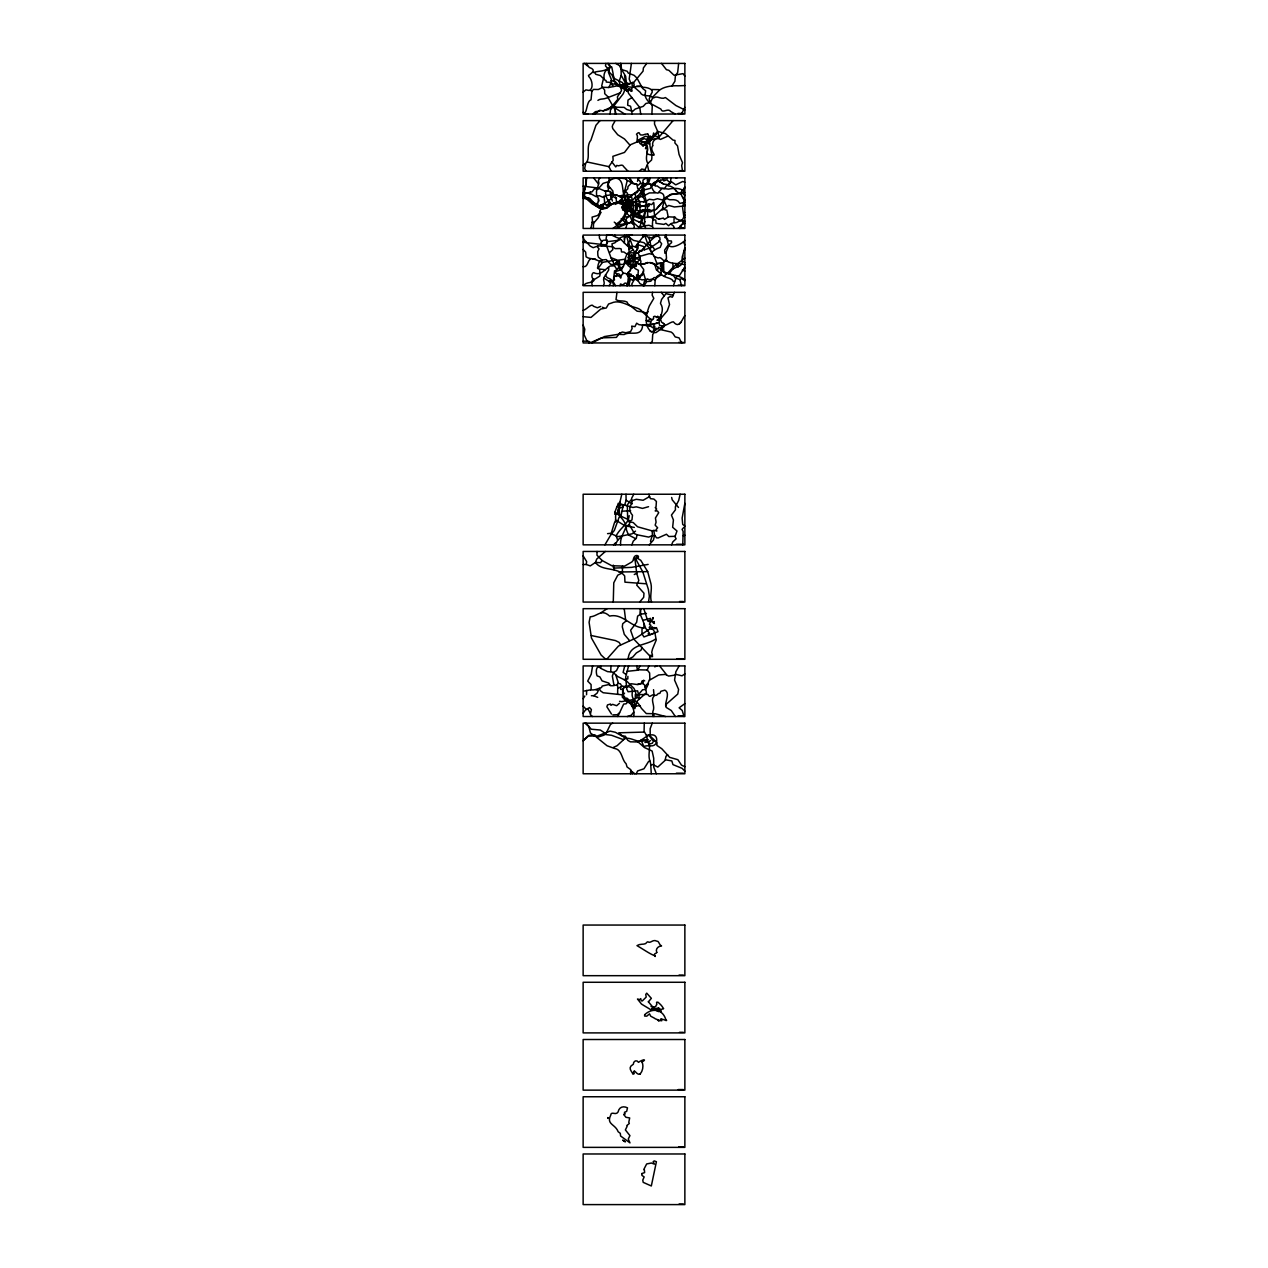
<?xml version="1.0" encoding="UTF-8"?>
<svg xmlns="http://www.w3.org/2000/svg" width="1268" height="1268" viewBox="0 0 1268 1268"><rect width="100%" height="100%" fill="white"/><g stroke="black" fill="none" stroke-linecap="round" stroke-linejoin="round"><path stroke-width="1.5" d="M635.331 212.453L636.314 201.343L646.537 202.008L643.89 193.164L644.318 189.075L642.924 186.697L642.987 180.072L646.252 177.853M646.537 202.119C643.114 211.566 649.676 224.452 632.431 215.211L631.749 212.58L633.746 207.128L631.559 196.651L620.623 196.92L616.945 195.098L613.363 195.05L612.809 190.913L609.496 187.062C606.421 184.082 610.114 180.69 609.242 177.853M626.82 235.087L624.474 237.449M619.513 196.603C626.82 191.325 624.997 203.387 629.562 204.338C631.955 203.831 630.862 200.55 629.087 199.758M629.752 285.712C627.787 283.414 632.019 279.499 629.166 277.993M664.765 272.271L665.224 273.619L669.124 273.745L672.88 268.974L677.366 266.866C685.005 264.568 681.106 260.463 682.438 256.421L684.863 247.72M618.641 334.419L619.133 333.674L616.422 337.399L601.523 337.874L590.92 342.487L587.766 341.14L583.137 341.187M631.401 63.4L629.197 79.012L630.64 82.658L632.304 82.991L632.05 85.273L640.213 92.342C642.179 97.493 650.183 94.181 652.766 97.731L654.225 97.636C656.761 95.338 661.769 100.029 665.399 97.541L675.971 105.577L684.863 109.951M635.3 193.687L636.013 203.054C637.313 210.139 629.942 218.873 634.618 223.659C637.677 225.926 640.926 231.188 640.625 223.025C641.132 218.128 642.305 216.669 644.826 217.319M645.681 228.462C643.589 220.775 637.392 222.899 632.7 218.476L630.846 209.616L632.526 200.645M613.443 280.022L614.552 279.863L614.124 279.008C610.875 273.92 624.205 277.66 618.705 273.825L616.93 274.189L616.074 276.503M619.307 276.123L620.749 278.12C621.653 269.418 631.115 273.159 627.723 282.907L626.772 285.712L628.595 283.049L628.421 278.912L629.752 276.915L627.993 276.075L631.464 274.411L627.755 273.191M630.798 208.966L630.767 210.409L627.184 210.44L627.993 205.876L631.306 206.208M673.926 221.488C676.145 226.449 684.451 213.595 682.549 224.071L684.863 223.533M633.572 260.352C636.79 265.757 642.194 257.642 639.183 255.454L637.978 252.744L643.51 248.845M635.617 196.857L637.741 196.175L642.052 190.85L642.971 182.925M600.271 211.55L600.747 212.834L598.163 217.906L593.551 223.295L593.345 228.462M624.569 83.419C626.17 88.76 633.921 78.14 634.079 84.797C635.062 84.908 632.288 87.08 631.892 88.395A3.059 3.059 0 0 0 631.321 89.077C633.509 91.534 630.576 92.897 629.039 88.649C631.765 90.71 629.245 87.761 628.199 89.267C629.578 90.884 626.408 91.787 626.598 90.646M646.189 202.69L642.511 196.049L643.161 189.946M684.863 202.246L679.917 203.387C677.144 198.664 672.42 199.837 669.647 199.758L666.936 198.585L664.67 199.742M628.199 699.159L626.661 698.05L627.042 699.064M645.269 217.383L647.789 217.367L647.251 204.528L648.915 203.704L651.419 204.671L653.02 203.34C654.336 198.505 653.955 211.772 654.32 213.262C654.05 215.877 657.426 220.458 659.946 218.54M626.519 85.717L624.157 89.235M647.393 211.835L648.439 210.06M682.628 255.692L682.802 259.845M598.306 199.536L598.654 200.376C594.391 208.776 604.598 211.344 609.528 206.002L611.905 203.91L617.754 201.834L625.457 203.308L626.757 204.687M626.329 82.277L625.663 76.286L621.748 69.756L620.559 63.4M684.863 315.637C681.788 319.726 679.379 329.22 673.34 321.787C669.504 322.024 665.748 327.271 659.709 325.511C656.872 318.823 665.811 311.976 660.707 303.86A3.17 3.17 0 0 1 660.501 303.226L661.595 299.406L665.969 293.669L673.387 295.349L672.278 297.219L670.122 296.506L667.967 297.885L669.536 304.558L667.301 310.818L660.422 318.934L661.516 322.12L663.798 323.578M644.192 623.523L643.89 627.089L641.988 629.197L642.02 633.937L643.938 636.948L657.997 631.702L656.459 627.644L654.589 628.072L654.922 628.865L654.034 627.486L651.768 628.579L652.212 626.772L650.722 628.231L649.2 627.533L650.944 625.298L649.438 624.316L650.373 621.938L647.996 621.193L651.007 619.941L650.5 618.356L642.828 620.401L645.761 628.421L649.422 633.112M611.303 258.561L606.12 244.55M614.901 512.224L616.85 506.82M613.268 602.062L613.775 582.804L617.754 575.181L622.35 572.93L622.509 566.146M640.372 251.397L642.084 250.858L647.472 243.551L654.843 236.831L657.775 236.07L659.756 237.512L660.057 239.684L658.472 242.236L652.957 246.024L650.658 245.453C650.262 241.871 649.375 237.1 647.029 236.514L645.777 235.087M679.648 220.141L676.113 218.778L675.289 217.193L668.601 216.828L664.432 219.396L663.37 218.08L658.821 219.11M645.317 209.759L642.543 209.775L641.877 211.724M684.863 192.435L682.105 192.641C676.002 195.145 675.559 186.206 668.331 185.873L667.523 185.033M583.137 193.259L586.101 184.859L586.593 177.853M584.453 691.012L590.619 689.824L591.157 688.667L591.078 684.561L587.702 681.106L591.237 674.196L592.584 665.922M608.592 267.516L608.688 270.036L603.933 277.613C602.633 281.052 605.581 281.987 603.394 285.712M636.869 184.32L632.399 183.495L629.055 177.853M614.869 512.224L614.79 514.364L617.77 512.89L619.561 513.873L619.117 508.373L622.937 506.994L623.174 505.789L621.288 504.553L618.736 504.949L619.196 503.444L618.308 503.206L617.009 506.946M613.252 565.084L614.314 570.045M682.58 171.243L681.661 165.585L682.501 162.684L679.077 154.537L677.54 145.883L674.909 142.983L675.004 140.463L672.991 140.066L665.399 133.536L657.712 131.397L659.122 136.77L658.25 137.832L649.375 140.32L647.314 136.69L645.618 136.231L637.709 140.241L637.281 141.937M637.107 196.524L639.817 202.531L639.991 210.123L641.735 210.393M619.846 202.278L620.29 200.978L627.565 199.868C632.177 193.735 639.643 191.088 642.21 184.557M622.255 206.985C620.321 210.234 623.19 204.576 622.572 206.906M604.788 190.834L606.278 191.103M618.879 201.501L624.173 196.35L628.088 194.67L631.686 195.082L634.84 193.386M647.425 217.414L647.504 215.592M589.002 342.946L588.986 341.441M638.755 177.853C636.869 180.262 641.069 180.484 640.483 183.369L638.264 185.191L635.839 183.876M638.232 276.012L637.994 274.712L636.599 274.887C636.061 278.833 639.833 273.523 639.912 277.613M628.548 207.27L627.961 204.449M645.032 144.885L644.255 145.138L645.269 144.726M646.173 141.953C643.621 140.336 646.458 145.138 646.379 146.549M583.201 198.204L586.07 198.854L586.307 197.903L583.137 197.237M670.978 177.853L670.407 183.242L666.366 185.699L664.638 188.599L661.801 188.583L657.965 193.164C652.941 192.958 652.386 188.171 650.516 184.415L648.408 183.432M636.853 214.118L642.432 216.337C640.277 219.824 638.216 212.723 640.499 210.536M641.925 221.948L645.174 210.583M619.386 264.917L620.908 270.338L623.523 266.264L625.298 259.179L619.069 260.067L614.283 264.743M632.209 182.196L627.961 186.586L627.818 188.742C622.588 193.164 623.761 198.331 626.883 204.069C630.45 204.196 626.883 208.538 629.895 209.569L630.846 209.616M644.223 225.688L640.435 227.305M667.745 136.183L660.438 139.432L657.632 138.038M643.066 285.712L644.35 282.003L647.298 278.881L649.295 279.737L652.782 278.928L655.16 280.276L654.811 285.712M681.613 342.946L679.077 337.874L675.194 336.923L673.149 333.785A12.553 12.553 0 0 0 671.168 332.073L660.279 329.553L655.873 332.66L650.959 331.645C643.399 324.767 646.395 313.497 649.375 305.889L653.828 298.36L652.148 295.127L652.56 292.322M615.281 114.025L615.424 111.33M640.705 114.025L639.801 107.558L628.738 93.61L625.267 86.129M675.353 716.531L671.279 710.524L666.112 707.37L665.779 704.675L677.794 694.04L678.586 689.412L674.56 680.076L675.844 671.771L679.141 665.922M586.006 723.156L591.268 729.211L600.319 730.035L604.329 732.714L604.107 735.107L596.816 737.5L607.087 745.774L614.631 748.485C622.144 749.451 621.479 759.484 626.123 763.764L627.042 766.934L630.735 769.676L632.256 773.765M612.856 264.711L613.633 265.836L610.051 266.074C604.804 269.402 601.175 275.457 594.977 273.222C592.093 270.464 590.096 278.532 594.296 279.531C593.218 283.715 587.211 281.433 584.12 284.888L583.137 285.015M612.777 228.462L613.68 227.986C616.216 225.736 618.784 224.024 621.114 224.705M629.53 200.439L630.212 203.482L629.166 203.498M629.816 211.455C627.105 211.74 618.99 209.283 624.141 209.489M590.286 192.086L589.969 193.988M665.589 235.087L664.749 237.354L667.491 238.891L668.236 240.714L671.422 241.031L671.612 242.6L669.139 244.692L666.065 252.284L666.508 258.244L665.541 259.829L663.529 262.587L657.823 263.284L656 264.679M620.654 544.844C619.814 537.775 624.141 532.893 625.996 526.585L629.277 524.54L630.038 521.164L631.971 519.896L632.494 515.22C629.467 512.224 628.516 506.582 632.019 503.57L631.607 498.34L633.778 494.235M628.643 204.037L635.3 197.412M654.304 330.599C659.027 329.632 652.56 329.062 656.491 328.349C659.312 330.045 657.49 328.475 658.805 327.287C658.758 327.287 660.628 328.016 662.467 329.347C659.027 328.935 660.961 328.238 663.291 325.575M676.082 191.103L675.987 190.248M628.801 204.845L628.785 203.07M628.595 665.922L625.71 676.858L626.709 689.079L628.072 691.742L637.614 690.822L639.563 698.747M583.137 92.168L585.879 89.87L589.081 90.44C593.725 89.283 592.489 79.773 588.764 76.476L588.51 75.462C592.188 72.799 596.673 69.867 589.224 67.426L586.26 63.4M623.428 202.737L623.222 200.994M627.533 209.347C625.029 209.727 620.543 207.017 623.777 209.505M642.892 249.114L644.398 249.812L643.906 246.658L639.563 245.184L636.901 244.74L635.205 246.8L632.542 246.182L628.595 235.087M607.705 63.4L610.019 66.792C604.979 72.292 598.353 70.453 593.345 72.593M631.813 214.324L626.202 218.698L624.95 224.515L615.931 228.462M600.572 665.922L600.794 668.379L607.483 671.612L612.793 672.135L617.77 676.573L626.36 680.757L633.905 688.318C637.17 693.802 634.412 699.587 642.622 689.744L645.428 689.554L644.794 685.306L642.924 683.452L643.542 680.219L644.667 680.868M614.615 120.618C615.566 122.457 610.701 125.152 612.793 128.67L617.706 134.757L624.49 138.973L630.006 145.17M632.209 114.025L630.576 106.258L627.66 105.212L628.009 100.045L631.987 97.573M650.246 177.853L648.645 183.02M664.67 199.25L664.908 197.982M602.744 209.077L603.394 207.397M684.863 85.574L678.174 85.812C671.85 85.4 661.817 86.874 657.965 91.692L653.591 96.13L650.373 102.502L645.84 103.5L643.272 106.338L635.236 109.032L632.7 111.346L626.709 109.444L624.11 107.368L615.883 107.209L612.84 105.244L608.291 109.539L603.029 110.887L599.764 110.3L594.866 114.025M624.221 608.672L625.726 620.797M644.794 686.733L647.948 683.341L649.818 678.919L649.628 672.975L647.282 670.011L648.883 665.922M635.617 257.483C633.841 260.336 633.366 267.96 628.674 263.411M655.16 280.276L657.331 276.012L661.072 273.967C663.925 278.231 671.834 277.375 673.165 281.29L674.544 281.559M647.758 133.98C643.922 133.98 643.7 135.296 641.766 134.979C638.549 135.93 640.72 129.859 636.488 134.186C638.961 136.468 635.633 140.479 637.994 141.81C641.592 138.894 638.042 144.14 640.926 143.918M632.922 82.372C628.231 85.352 627.755 82.8 624.379 81.152L621.241 75.367L620.892 63.4M639.595 263.918L643.7 269.498L643.288 272.351L640.277 275.695L638.137 280.878L634.222 278.643M651.53 252.681C648.677 248.813 651.578 243.535 654.653 249.653M634.222 260.13L636.805 262.65M680.837 193.005L683.246 193.624L684.863 195.652L683.721 192.752L684.387 187.759M640.34 140.732L644.192 138.592L646.632 139.496L652.307 137.134L657.743 132.997L656.761 132.03L654.97 134.994L653.591 133.013L653.02 135.787L651.308 137.245L650.215 135.977L649.121 136.976L647.774 133.996M641.64 683.23L641.862 681.154L643.288 680.821M640.229 608.672L640.467 614.853L642.828 620.401M626.947 254.171L623.919 252.015L621.51 251.936L621.146 248.94L619.735 248.512L615.123 248.607L612.713 246.705L598.084 245.818L597.497 247.022L599.035 248.908L597.704 251.587L597.846 255.217L598.448 257.277L602.141 260.003C596.689 261.303 598.242 270.195 597.434 267.833M605.946 190.929C604.265 196.809 608.83 199.187 609.337 205.638M650.928 621.209C651.594 622.857 653.781 619.656 650.547 621.383M648.534 602.062L649.359 596.15L648.344 589.287L642.908 572.122L635.173 558.031L631.876 561.946L624.601 566.13L611.81 565.734L602.078 560.504L600.572 562.707L595.469 562.437L590.27 565.908L586.276 564.482L586.656 561.613L583.137 555.86M600.747 212.406L599.891 210.979L604.678 203.118L604.202 197.396C603.679 194.004 610.463 196.572 612.095 193.576M600.287 212.136L597.719 215.449L592.093 217.113L592.473 221.203L590.856 228.462M664.353 276.345L666.905 272.794M644.223 235.246L638.295 242.917L638.026 248.417L629.958 260.146L630.751 258.371L633.033 258.815L632.637 261.683L630.275 262.159M586.196 177.853L585.642 182.243M649.375 140.32L649.945 143.585C649.454 148.007 652.957 154.442 651.578 160.006L647.853 163.429L644.366 171.243M665.541 716.531L655.112 713.726L646.3 713.551L641.481 708.416C639.833 705.959 637.122 700.174 634.048 701.378L631.591 701.648L625.726 698.668L623.127 694.927L624.538 693.152M634.19 1071.08L633.651 1072.11M644.73 217.541L644.461 226.306M621.653 202.991L625.948 209.632M625.964 212.406L627.343 206.367L628.627 206.383M646.712 63.4L643.383 67.981L643.05 71.151L633.651 82.515M634.143 228.066C635.49 221.726 626.107 223.247 632.367 221.44M628.246 252.934L629.308 253.521L628.262 257.673C633.033 263.427 624.902 263.918 625.821 261.779C628.373 260.669 629.102 258.418 629.213 256.532C633.318 254.472 629.277 253.109 635.157 257.626M633.651 716.531C634.808 710.857 633.16 706.751 628.643 701.632M648.423 683.912L645.824 689.269L646.426 692.788L637.202 700.95L634.84 708.654M630.925 211.423C635.791 211.407 628.151 207.366 633.667 203.609C631.179 204.687 632.399 197.428 628.627 200.915C614.172 205.971 633.968 206.779 619.576 221.646L616.375 223.961L614.251 222.106M634.222 1071.238C635.284 1070.541 636.98 1075.137 640.039 1074.186M644.762 1014.59C652.449 1007.521 662.704 1009.36 665.684 1019.218C668.807 1022.61 663.576 1018.886 660.723 1018.949C665.161 1022.991 656.333 1019.107 655.366 1018.838A4.01 4.01 0 0 1 654.589 1018.267L650.722 1016.207L649.517 1013.845L646.791 1016.159L644.604 1016.048L644.667 1014.78M609.115 285.712L611.049 282.637L604.139 278.199M661.072 273.967L661.008 270.227M615.899 114.025L614.917 109.809L615.883 107.209M615.028 204.433L618.182 202.959L621.78 204.449M623.904 195.621L624.649 194.495M621.795 494.235L617.706 511.638C619.798 517.819 626.186 517.281 630.038 521.164M595.944 205.194L596.039 203.324M652.703 145.693C651.91 141.509 654.764 138.83 657.823 138.513A2.409 2.409 0 0 1 658.14 138.149L673.054 120.618M663.449 323.498C666.065 325.21 664.622 326.637 660.279 329.553M614.853 235.087L614.774 235.943M653.527 689.681L654.098 695.958C649.898 700.205 655.746 706.07 652.846 711.491L652.957 716.531M679.474 323.72L681.059 322.341M635.03 559.695L636.726 573.263L634.285 574.547M647.377 138.989L645.951 141.857M647.203 177.853L647.393 180.801M629.197 515.632C628.294 524.35 620.179 527.694 616.121 535.889L617.706 540.168L615.202 544.844M634.777 278.897L632.431 280.307L630.101 278.564M639.04 189.867L636.996 192.641L634.333 193.655M663.544 1008.678L661.183 1009.439L657.823 1008.44L660.628 1009.946L658.599 1011.61L654.431 1009.582L658.33 1009.249L658.567 1008.139L654.177 1008.631A11.253 11.253 0 0 0 653.797 1008.345C652.101 1005.778 656.301 1007.949 656.142 1005.318C658.219 1004.494 654.748 1001.419 658.029 1002.243C661.23 1005.128 661.547 1005.429 663.497 1008.535M657.03 317.491L658.869 317.269L659.519 318.474L661.119 314.876L660.739 318.712L658.631 320.328L659.962 319.932L656.967 320.218L659.075 319.013L658.615 318.141L659.487 319.346M671.596 544.844L672.832 541.864L676.129 538.821L674.782 536.332L668.838 536.523L666.445 534.24L658.203 537.933L656.57 537.854L654.859 535.587L652.117 535.556M632.827 260.352L629.657 261.24M625.996 494.235L626.107 500.464L624.696 504.807L623.159 505.948L621.288 514.443L619.006 517.502L614.33 530.436L610.732 534.795M645.729 235.404L644.065 235.087M583.137 713.202L585.388 710.096L589.572 707.576L591.427 709.589L590.286 714.486L592.394 716.531M646.395 146.375C649.644 150.654 643.526 154.585 651.578 154.855M663.529 262.587L663.861 272.034M684.863 240.381L683.5 242.045L684.863 244.898M627.074 261.969L630.006 260.067M645.856 147.865L645.475 148.689L646.22 147.801M684.863 187.458L680.456 193.037L684.197 200.582L682.533 207.207L683.785 216.289L684.863 217.43M644.271 723.156L644.081 731.271L646.839 736.122M632.383 245.786L631.718 247.926L629.087 249.257M644.429 281.94L645.349 279.023L643.494 272.858M622.429 86.319L623.84 86.034L618.562 85.051L614.188 80.423L612.143 75.177L609.179 71.975L609.306 68.345L610.843 67.378L609.956 66.808M679.553 228.462L679.791 226.37L684.863 221.742M617.817 716.531L623.666 704.073L626.123 703.788L629.102 700.396L634.523 699.223L636.314 697.654L640.181 698.161M592.727 114.025L595.437 111.647L598.797 111.172M583.137 198.474L586.07 182.988M623.729 195.43L622.255 185.033C620.749 178.344 616.01 175.602 608.688 181.419M646.823 736.581L647.599 742.699M665.89 197.348C664.432 201.675 659.265 204.623 656.586 208.871M673.784 228.462C675.638 224.373 665.779 224.246 674.782 222.677M654.795 215.988C651.879 218.857 652.164 225.942 653.004 228.462M624.744 665.922L623.111 672.405L625.98 674.386M624.585 207.112C631.084 202.626 640.499 208.031 647.203 205.178M608.323 181.752L603.092 183.369L597.799 189.344L594.534 188.758L592.061 191.817L585.467 193.433L584.247 194.416L584.691 197.174M607.895 97.271L614.948 109.682M636.219 773.765L637.677 770.912L643.986 768.773L648.693 761.275L650.088 761.323L650.69 763.811L651.261 773.765M680.441 228.462L681.566 225.022M654.573 120.618L654.526 124.105L657.696 131.444M605.898 63.4L605.486 65.936L608.497 69.249L608.466 72.419L611.509 79.836C609.623 81.913 612.761 85.067 614.869 83.926L622.667 88.491L625.219 87.698M682.77 544.844L683.151 531.514L682.105 529.358L683.928 527.314M630.402 260.479C627.422 263.728 633.223 266.613 630.767 268.166L630.529 270.179L627.026 274.126M611.35 82.579L608.783 87.492L619.355 85.447M583.137 186.158L597.593 187.965L605.28 191.167L609.86 191.278L612.381 201.026M668.22 216.939L666.809 210.108L665.129 209.917L662.53 206.985L663.687 203.118C663.782 197.269 665.621 193.386 659.043 192.435M676.002 278.088L673.466 285.712M658.853 1008.314L658.9 1008.012M635.633 183.876C631.337 183.987 631.575 178.883 629.182 178.091M656.887 181.419L654.399 182.402L650.23 188.457L640.229 190.771L637.693 188.472L636.932 184.351M624.553 235.087L624.442 243.123L628.722 247.07L629.308 253.521M675.02 536.491L676.985 531.007L672.642 527.266L673.419 519.975L671.438 515.093L675.432 509.831L675.369 506.788L678.713 500.416L680.139 494.235M661.975 266.645C658.235 267.77 661.912 262.825 663.243 263.76M657.268 317.159L657.791 316.207L656.555 317.476L654.985 316.192L653.575 316.699L653.575 318.775L651.403 319.98L642.242 311.769L637.138 311.199L631.004 306.285C625.013 303.575 617.722 299.945 611.255 303.131L608.577 304.003L606.262 308.013L600.826 309.012L591.015 317.412L583.137 316.667M618.419 177.853L625.489 178.74L627.232 180.468L625.029 189.725L623.539 191.579M619.672 264.505L619.307 260.875L611.144 257.705L614.188 264.077M633.62 1072.348C630.275 1076.009 637.36 1072.728 632.526 1073.314C631.781 1071.365 627.089 1067.545 633.334 1064.264C633.239 1061.205 636.694 1059.287 638.47 1062.33C642.179 1059.557 647.631 1058.653 642.147 1061.966M679.743 279.562L681.55 278.595L684.863 280.624M658.124 138.592L659.043 136.849L655.16 136.009L649.882 139.67L646.632 139.496M632.098 235.087L628.579 235.626M640.308 225.641L638.406 228.462M636.488 279.261L637.376 277.66L639.674 277.359M590.619 689.824C595.088 690.474 597.593 688.73 601.539 687.51L602.173 686.036L608.656 684.593C611.651 687.747 615.36 683.531 617.754 685.909L617.627 694.182M631.321 264.077C629.372 266.407 632.399 270.179 628.246 272.176M600.667 612.919L607.198 608.672M620.274 501.906L619.894 506.265L616.866 513.73C613.95 514.285 617.278 520.879 614.394 522.923L610.716 535.017L604.899 544.844M674.513 292.322L673.054 295.222M651.879 114.025L652.275 106.353L649.089 99.237L651.102 94.086C655.477 89.156 646.284 87.127 642.813 87.302L642.052 86.541C636.568 85.749 632.066 88.316 626.503 86.335M614.283 194.797L610.304 191.563M649.898 177.853L646.315 183.86M608.957 177.853C611.81 181.165 605.058 185.08 608.513 188.25L608.133 190.596M607.277 240.444L604.662 240.159C601.904 239.62 599.463 243.995 601.571 245.96M636.425 697.638L637.994 694.769M640.879 608.672L640.324 613.347M660.2 181.498L660.295 180.151M642.115 647.393L640.942 650.246L636.377 652.941L632.827 656.982L628.135 659.297C629.182 643.605 645.856 646.03 655.493 639.072M657.49 207.92C655.921 210.012 652.782 211.296 650.23 210.092C649.279 207.762 639.722 213.579 635.617 214.213L632.177 211.629M653.654 622.192C650.294 622.097 656.349 620.94 653.638 621.938M626.899 212.834L627.121 210.868M616.993 274.268L615.693 273.317L615.994 270.734L614.552 270.813L613.284 281.924L615.582 285.712M684.863 503.333L682.136 518.057L682.707 524.381L684.863 526.109M647.029 183.797L640.483 183.369M625.584 85.606L622.112 87.571L622.81 88.3L625.045 87.254L624.173 89.029M623.222 203.102L622.461 204.402M634.079 258.498L635.284 255.692M652.259 723.156L650.151 728.704L650.215 736.454M634.222 259.908L633.984 257.039L632.89 256.627M655.905 323.514L657.252 323.039M684.213 188.71L684.863 187.109M660.263 182.069L660.311 181.245M611.097 235.087L607.467 235.087M667.729 754.809L665.985 756.299L665.098 760.404L657.807 767.077L652.735 764.493L650.975 765.301M648.677 324.909L647.425 324.798L648.566 324.909M681.534 285.712L679.902 279.626L675.02 277.787L679.727 275.156L684.863 267.104M634.095 213.452L633.889 217.224L630.973 221.995M617.009 685.196L618.213 682.422L615.82 675.131M602.538 262.349L598.512 267.802M615.994 270.734L616.676 269.196L614.124 265.139M624.427 738.943L617.104 745.711L613.363 747.438M641.957 1062.156C643.383 1064.058 643.558 1070.208 640.039 1074.17M637.439 556.097L636.33 557.54L640.768 560.345L647.679 571.614L650.991 583.898C652.227 589.842 649.549 596.42 651.498 602.062M583.137 698.731L584.849 696.005M623 204.703C625.425 202.389 627.311 205.257 623.571 206.288M683.943 251.508L684.863 249.637M626.455 88.348L627.565 85.796L625.251 80.978L624.553 75.351M629.277 524.54L634.491 533.638L637.091 534.795L636.314 538.25L633.255 541.151L631.844 544.844M610.764 66.792L611.778 67.077L613.11 73.623A9.225 9.225 0 0 0 613.664 76.571L614.52 78.553L622.429 82.579L623.587 84.512L625.806 82.246L626.36 83.688L625.298 84.734M619.402 224.69L629.578 223.184L627.089 223.342L625.869 228.462M660.802 272.985L660.232 272.905A4.026 4.026 0 0 1 658.948 272.049L656.349 269.751L654.653 264.124C647.346 259.163 642.305 268.436 636.092 262.08M608.481 199.758L610.463 203.308L607.023 204.576M681.391 114.025L684.863 107.336M642.797 222.708L642.575 223.596M635.3 694.452L635.316 698.097M663.037 208.269L654.557 215.798L647.789 217.367M646.268 313.386L648.154 311.754M654.177 332.485L652.719 334.435L652.291 341.361L650.579 342.946M626.424 90.805C624.125 86.953 624.855 92.849 622.097 95.211L613.221 106.813M606.706 659.297L618.483 646.046L636.488 637.788L649.517 629.118L652.687 629.007L654.764 632.146L656.222 640.071L652.529 648.978L651.72 652.323L652.529 655.223L649.866 655.461L649.691 659.297M665.335 259.94C670.931 264.901 678.301 262.635 684.863 264.822M642.781 145.899L643.732 145.36L643.114 145.947M661.642 263.443L661.959 264.743L663.513 264.156M600.287 205.781L601.428 205.004C603.933 203.213 613.68 199.124 610.859 196.635M598.94 207.683L592.172 203.879L586.276 198.6M610.082 114.025L610.463 109.983L613.015 106.829M599.875 177.853L598.322 180.563L598.94 182.972L596.483 191.325L596.578 195.637L598.544 198.759L598.67 201.564M626.82 687.621L625.425 686.321L624.03 687.589C621.415 690.616 623.476 694.309 622.223 697.02C624.997 699.714 630.957 707.211 634.19 700.221C632.193 697.543 631.543 694.912 632.589 691.25C631.638 686.432 629.562 686.844 625.536 686.495L621.843 686.242L620.401 683.832L617.896 683.325M626.487 177.853L625.489 178.74M636.964 276.535L637.376 277.66M651.134 140.257L646.474 143.633L640.055 140.669L630.354 144.774L624.506 152.414L612.872 156.344L613.157 160.37L608.925 166.568L611.128 171.243M684.863 199.995L683.737 203.07L684.863 205.131M627.644 521.449L633.223 522.543L637.566 526.791L652.164 530.88L652.418 535.112L650.5 541.167L651.261 541.737M619.133 333.674L622.319 332.026L625.821 332.739L630.592 331.582L632.13 328.507L631.67 326.114L634.951 326.637L636.647 323.197L638.913 324.656L648.281 325.749L658.409 322.611M641.354 683.198L637.899 684.625L631.226 683.737L626.915 686.828M618.562 224.008L623.983 218.207L626.646 212.866M639.944 665.922L637.788 670.201L626.915 671.358M671.961 85.875L674.909 81.263L675.416 75.668L677.667 72.482L678.649 63.4M646.506 200.915L649.359 199.266L653.591 199.916L657.442 198.711L662.324 199.9L670.487 194.432L680.583 193.735M625.568 262.825L626.852 264.172L628.991 262.936L627.866 265.408L630.069 266.977L631.464 266.011L632.209 268.245L632.225 266.866L636.251 266.391L636.52 264.521L634.777 263.76L637.487 263.348M629.895 211.217L632.066 211.914M647.251 204.528L649.438 204.941L648.63 206.605M627.597 245.263L628.104 241.427L626.772 236.625L624.759 236.973L624.427 239.525M635.094 253.077L637.075 249.273L636.948 244.312L638.295 242.917M684.736 192.688L683.246 193.624M592.013 222.201L594.216 222.185M627.961 206.367L628.072 204.465M656.951 236.26L658.599 235.087M639.326 171.243L641.735 169.024L644.604 169.658M633.414 279.895L635.506 277.502L637.107 277.946M627.089 205.479L624.601 207.27M626.059 621.035L622.715 623.729L622.303 626.883L624.284 634.333L629.562 640.609M635.522 531.134L632.082 533.812L622.176 535.936L617.706 540.168M618.784 665.922L616.502 670.645L613.728 672.325L612.333 676.018L614.029 685.623M627.311 716.531L631.306 715.2L633.667 712.188M603.679 196.35L602.823 197.269L599.304 195.652L596.071 196.667L590.349 193.513L583.137 192.752M666.572 206.335L663.909 200.17L657.759 207.635M656.333 277.961L661.31 274.744M649.232 544.844L653.448 540.01L654.589 535.207L653.781 530.293L656.824 531.007L656.127 529.644L657.632 527.789L655.144 525.158L656.079 522.147L655.445 517.994L658.694 512.716L657.458 510.988L655.207 510.909L656.111 509.815C658.06 508.199 653.527 508.088 656.031 506.931L656.412 501.462L653.892 499.053L650.421 498.641L649.628 496.533L643.13 500.258L636.267 499.291L631.797 500.781L630.782 500.083L627.311 504.918L627.644 518.247M640.514 187.458L645.127 186.079L647.314 183.971C650.389 182.624 653.606 188.314 656.38 182.037L667.126 177.853M624.03 686.78L622.683 690.157L623.27 693.992M661.959 264.743L661.119 270.338M676.938 177.853L675.844 177.853M650.151 262.666L656.269 265.091L656.665 262.936L654.288 256.485L648.297 246.848L643.922 242.663L633.509 240.397L626.535 235.309L620.797 237.465L617.373 240.429L607.261 241.665L606.199 244.772M650.579 620.242C648.962 621.13 652.941 619.846 651.086 621.003M639.643 602.062L643.684 597.323L643.986 593.234L636.726 585.134L638.803 580.459L636.726 573.263M620.306 267.548L619.672 270.227L616.105 271.384M613.538 544.844L615.598 542.783M583.137 165.205L584.358 164.095C591.997 160.243 584.928 147.342 590.888 140.193L595.944 125.263L600.018 120.618M658.14 267.374L657.506 270.338M654.399 182.402L651.261 184.748M631.749 264.758L632.463 265.82C640.403 265.979 628.548 261.921 635.125 268.61L638.39 270.353L637.994 274.712M652.101 251.983C654.89 249.463 656.919 248.671 660.184 247.387L661.674 243.741L659.138 240.651M656.396 181.356L659.408 177.853M670.503 182.291L667.38 185.508M654.351 330.726C650.753 332.882 657.363 325.892 653.702 325.686C653.258 329.791 653.432 327.144 649.248 325.686M635.189 198.157L635.617 199.124M646.569 279.546L641.877 279.863L639.246 278.786M684.863 258.117L673.023 267.294L667.745 272.985M646.125 143.268C650.246 149.608 643.779 157.042 647.853 163.429M609.195 281.829C609.48 278.5 611.699 282.938 613.363 280.466M583.137 564.545L586.276 564.482M583.137 266.724C587.956 267.326 587.274 261.398 590.222 259.132M620.02 285.712L620.48 284L623.697 285.157C623.285 281.829 628.421 282.827 627.565 285.712M684.863 673.91L682.025 675.812L675.606 674.322M597.925 100.394C600.224 98.476 603.219 99.49 606.627 98.064L620.417 92.77M597.957 207.27L586.307 197.903M619.275 270.306L622.794 266.565M594.296 279.531L599.732 276.155L600.287 273.412M583.137 740.544L588.796 735.329L591.997 735.107A3.392 3.392 0 0 1 596.499 736.343L610.098 731.097L615.376 732.286L621.811 735.9L625.362 736.217L627.803 740.354L630.37 741.828L638.089 741.954L643.336 738.658C653.385 730.844 658.837 736.312 655.952 743.349A1.728 1.728 0 0 1 655.841 743.888C652.164 747.66 650.04 744.585 643.764 746.376L641.069 740.036L648.233 739.64M678.618 193.212L671.866 194.416M617.801 520.688L615.376 521.671M627.914 245.548L629.182 245.421L633.223 249.59L627.026 253.917L625.457 257.879L625.726 262.508L624.221 264.441L610.764 264.41L606.231 259.575L602.141 260.003M625.584 196.223L624.316 196.889M656.761 263.998L655.54 265.028M583.137 112.297C587.322 115.974 586.085 101.06 591.031 99.807L591.871 91.185L593.551 89.41L598.337 89.505L602.839 87.286L608.783 87.492M584.421 194.448L583.137 194.369L584.294 194.21M592.013 342.946L604.471 336.559L618.007 334.324L624.125 334.546C630.576 330.615 641.83 337.859 642.654 325.052L654.573 323.99M613.03 285.712L613.95 285.379L613.284 284.111C611.16 275.933 607.245 280.608 605.47 274.696M653.67 740.797L652.291 743.302L648.598 744.173M605.359 551.453L596.705 559.093L595.469 562.437C601.777 571.678 617.532 566.463 624.664 575.957L624.95 582.171L645.824 583.771M630.275 240.191L628.912 242.172L629.182 245.421M671.628 194.416L666.033 197.681M593.408 278.675L591.538 281.48L592.235 285.712M610.748 671.485L610.954 665.922M635.601 252.887L632.669 256.532L628.785 256.611M611.651 235.087L616.343 237.354C624.966 240.08 617.785 239.272 614.885 242.838L611.984 243.805L612.84 249.574L609.623 252.617M644.35 732.08L618.784 732.809L624.664 737.913M644.398 249.812L650.183 247.846M583.137 195.161L593.519 202.563M652.608 319.774C649.596 318.205 649.168 321.089 646.236 320.487C651.72 323.926 652.053 317.967 650.056 325.004M609.036 166.694L587.464 162.05M635.537 252.934L637.978 252.744M603.029 110.887L612.555 106.544M684.863 214.942L682.549 219.554M608.513 188.25L610.431 188.013M633.192 203.054L639.896 197.095L642.353 191.753L642.575 185.477L645.063 185.144M667.095 260.416C663.433 263.728 661.817 255.787 658.108 257.99L654.288 256.485M599.288 110.681L600.192 110.728M634.697 278.849L631.797 284.016L632.209 285.712M656.919 665.922L654.7 666.825M640.055 705.705L635.268 706.054M659.566 181.609L663.624 184.082L667.396 184.526M649.834 325.226L648.899 325.702M644.651 200.566L643.558 201.977M619.592 712.759L617.215 714.74L612.84 714.883M614.758 264.743L613.601 265.266M664.004 295.761L661.23 292.322M684.863 202.611L683.69 202.436M655.081 632.827L650.326 634.713L648.075 633.826M639.785 222.312L638.581 221.916M640.578 276.202L642.369 275.235L643.542 270.94M656.38 235.087L651.039 238.13L649.248 237.068M682.549 221.139L679.585 220.886M605.058 203.609L606.722 206.066C611.969 204.75 619.244 198.807 625.457 203.308M627.327 275.013L629.166 274.157L627.914 273.08M663.624 184.082L659.281 181.419L656.57 181.165M644.952 742.462L648.677 741.859C651.086 747.962 647.346 755.031 650.088 761.323M634.111 213.785L630.973 213.896M654.954 192.863L649.359 192.942L642.147 196.778L637.867 196.065M648.519 741.796L650.452 740.655M619.355 333.262L620.258 332.802M651.657 217.43L648.709 217.193M612.682 723.156L610.447 724.456L606.12 733.364M637.535 684.308L642.924 683.452M591.395 695.736L593.725 695.704L597.133 693.12L598.433 690.236L596.198 689.919M623.587 84.512L621.558 84.829L622.255 86.335M638.39 669.789L647.282 670.011M622.16 511.194L630.64 510.703M647.599 262.428L645.634 263.284M627.501 216.876L623.412 216.733M670.233 224.214L668.569 225.72L665.874 223.39L663.957 224.404L656.047 223.342L655.762 220.093L652.909 219.649M646.458 735.535L648.867 734.806L657.03 742.604L656.903 745.441L661.801 748.738L669.663 757.345L677.873 759.691L681.502 765.127L684.863 766.712M612.365 197.364L614.077 194.781M621.241 75.367L619.133 81.279L621.542 90.567L617.389 96.907L617.785 99.332L612.84 105.244M683.563 241.728C679.917 244.661 672.611 248.338 669.425 246.024M583.137 740.797L588.32 736.153L594.327 735.931L596.848 737.073M586.894 198.157L588.003 197.729A3.931 3.931 0 0 1 590.793 199.536L593.567 202.658L601.555 207.366L607.15 207.762M634.729 258.688L639.769 256.849M619.418 703.296L616.66 705.721L612.65 704.342L610.938 705.325L610.558 704.025L607.499 704.913L606.881 706.767L611.493 714.043M626.709 223.945L621.13 224.991M652.164 530.88L653.178 530.515M647.282 211.201L645.174 211.439M638.961 217.541L640.403 217.319M598.227 268.895L605.185 269.719M624.902 222.265L621.209 218.54M683.151 535.714L684.863 535.191M646.379 685.544L647.171 685.306M625.774 686.939L626.772 686.654M583.137 249.463L585.658 252.094L586.085 256.865C590.016 259.48 592.283 257.864 596.737 260.083L602.348 262.365L614.996 260.194C619.101 260.416 619.989 269.355 616.47 269.624M647.679 571.614L618.8 571.995M684.863 703.629L679.125 707.798L682.247 710.492L684.023 716.531M627.517 204.37L626.091 204.37M640.403 614.172L646.442 613.443M684.863 182.259L682.755 181.467L675.717 184.843L672.088 182.196L668.68 181.657L667.063 179.723L663.75 180.928L662.482 177.853M640.847 614.061L637.63 616.105L636.647 622.271L630.592 630.291L633.62 638.929L650.5 656.65L652.592 656.618M649.517 680.171L658.631 674.972L665.288 674.402L668.68 676.082L675.559 675.004M650.088 620.464L648.74 620.924L650.484 621.352M618.071 688.255L622.049 686.289M647.837 211.835L648.772 210.963C651.055 214.213 651.15 209.204 654.716 210.139M666.144 253.045L664.908 253.283L664.638 250.113L668.347 244.724L665.954 235.087M655.144 741.114L652.259 739.989L649.295 735.567M684.038 212.644L684.863 212.501M641.37 86.351L636.599 86.272M631.369 182.18L627.232 180.468M631.21 181.863L630.101 182.021M627.692 276.376L633.398 275.917L634.032 279.039M645.475 263.601L639.246 263.982L637.059 262.333M665.399 759.754L671.834 760.943L672.959 764.62L682.152 768.36L684.863 771.182M613.791 203.546L610.907 204.766M584.263 114.025L587.876 114.025M651.625 89.505L659.075 89.648M651.197 154.823C658.805 156.931 648.756 151.003 652.703 145.725M609.163 68.995L605.819 70.659C603.679 73.37 603.647 77.142 604.44 79.805L606.088 80.55L606.278 82.055L609.797 82.372L613.411 86.414M644.318 142.143L642.385 142.095M600.366 208L599.051 208.031M641.212 210.837L636.916 210.615L637.994 203.07M627.248 204.243L626.36 204.18M631.686 705.42L633.081 705.325M630.735 203.054L636.314 201.343M600.715 306.412L597.402 307.775L593.503 306.285C591.601 302.466 586.989 309.55 583.137 310.359M626.741 200.122L629.197 200.122M611.224 194.812L613.189 194.717M597.545 246.119L593.202 247.688L590.238 246.119L583.866 239.351L583.137 236.339M648.55 506.709L642.496 508.389L636.267 506.835L632.922 507.469L619.133 503.602M634.333 527.425L625.061 525.84L615.503 519.991M684.609 202.5L683.531 202.135M619.497 268.721L622.033 268.642M623.983 679.569L627.818 678.919L627.882 676.319M600.747 668.141C595.548 663.988 595.786 673.197 597.133 675.892L599.843 676.874L602.078 680.884L608.814 683.103L609.971 684.894M643.13 191.912L641.592 191.579M643.05 194.036L644.509 194.02M660.913 263.538L656.951 263.871M677.936 113.438L683.341 113.438M679.458 170.657L683.325 170.657M678.285 227.891L683.325 227.891M678.126 285.142L683.325 285.142M602.443 307.252L603.853 307.934M678.776 342.36L683.325 342.36M676.446 544.273L683.325 544.273M679.569 601.492L683.325 601.492M676.858 658.726L683.325 658.726M677.984 715.96L683.325 715.96M676.335 773.195L683.309 773.195M679.046 975.108L683.325 975.108M679.521 1032.326L683.325 1032.326M678.237 1089.561L683.325 1089.561M678.824 1146.795L683.325 1146.795M679.093 1204.029L683.325 1204.029M592.251 258.831L595.5 259.084M645.317 205.337L640.673 206.684L636.171 206.002M641.64 192.562L642.638 194.511M607.562 533.638L610.352 533.368L617.833 536.602L622.176 535.936M622.937 689.475L620.686 689.412L620.607 687.335M628.104 205.257L626.598 204.528M598.544 184.098L593.598 177.853M587.385 65.793L584.453 63.4M623.127 694.927L603.14 692.74L600.366 690.743L599.384 688.413M586.307 242.093L583.137 242.077M640.15 256.263L649.264 253.663L653.068 254.503M600.937 206.732L599.701 207.841M630.989 212.216L631.987 212.295M645.016 225.831L648.915 225.244L651.847 226.386M669.124 273.745L673.593 275.853L675.02 277.787M630.434 274.696L636.726 278.564L639.865 283.525L643.843 285.712M650.072 331.059L651.784 331.693M625.536 208.697L624.601 207.508M637.978 216.812C633.271 215.164 635.014 208.031 627.929 207.112M583.137 242.283L606.405 244.978L607.499 241.205L606.088 238.733L606.738 235.23M644.588 627.961C631.21 628.072 623.016 612.904 609.623 616.105C601.349 608.339 597.735 616.343 590.191 616.819L589.097 622.319L591.459 638.042L601.095 655.017L605.787 659.297M682.723 220.569L684.863 221.06M651.276 185.001L652.37 185.524M638.406 694.721L647.71 694.341L648.931 696.005M633.635 266.217L632.573 265.868M584.437 189.122L585.261 189.297M591.348 635.553L615.424 640.562L619.085 642.369L620.638 644.715M603.172 206.193L600.493 204.941M649.866 696.417L652.846 694.785L654.288 695.339C658.361 695.958 656.745 692.946 659.883 693.39L660.834 691.314L664.892 690.141C670.376 692.914 665.114 701.299 665.684 705.896M678.285 267.009L676.145 265.107M652.021 535.714L648.645 537.093L637.091 534.795M647.615 740.686L640.071 741.162C634.523 741.32 628.579 735.9 623.19 739.577L611.572 735.297L604.836 734.426M639.975 211.534L636.124 213.484L633.683 212.818L633.794 213.785M615.456 196.857L616.565 198.173M683.848 268.293L684.863 268.61M592.394 222.344L593.741 222.946M642.622 235.246L643.478 236.847M628.025 171.243L623.904 166.869C622.128 162.938 619.022 167.091 616.803 165.395L615.757 166.932L611.715 161.733M647.774 142.84L647.045 140.146M625.425 191.69L627.406 193.148L628.009 203.831M613.76 263.586L614.647 264.743M615.408 194.717L620.765 196.746M627.914 207.635L626.202 206.985L624.141 203.419M641.132 143.918C643.082 143.601 640.086 140.922 642.02 141.667M590.587 90.519L591.871 91.185M684.863 271.051L682.327 270.147M655.873 265.567L659.883 268.578C665.843 275.457 677.651 273.761 684.863 279.705M648.138 564.403L631.575 567.367L614.267 568.096L613.221 567.224M602.078 560.504L596.974 555.21L597.038 551.453M631.908 706.149L634.539 706.038L634.793 703.169L633.112 699.587M635.205 246.8L636.996 247.339M645.047 221.726L644.524 222.201M626.931 700.396L624.173 698.684L622.556 694.912M683.246 261.525L684.863 262.745M637.455 181.324L638.058 179.216M647.425 164.998L648.836 171.243M634.856 212.168L636.346 214.118M651.435 217.541L652.719 218.254M682.976 190.438C679.157 187.648 672.801 188.203 668.49 189.154L659.82 187.902L657.204 185.952L655.255 186.047L654.494 184.066M586.307 709.414L583.137 706.149M608.339 97.145L604.725 93.689L604.63 90.123L601.682 86.034L603.425 78.648L600.398 75.573L595.77 74.289L594.676 72.625M619.545 701.331C622.715 702.599 626.487 699.461 629.087 700.792M594.327 735.931L590.476 732.967L588.717 726.39L584.96 723.156M671.66 497.468L672.214 499.814L678.491 507.469M682.517 196.73L684.863 199.631M617.136 513.572C621.748 517.835 626.899 523.462 626.408 529.77L628.405 534.874L635.712 538.694M638.2 215.211L639.643 217.303M597.133 206.335L593.329 202.706M615.725 63.4L619.402 65.556L621.558 69.55L627.232 71.262L628.246 73.069L634.143 75.351L636.964 78.061L642.622 88.459L645.65 90.741L645.475 92.199C643.906 96.542 647.219 100.647 650.389 103.421L660.882 109.08C662.403 114.152 668.014 107.431 670.756 111.521L675.242 114.025M630.259 259.528L628.516 258.371M657.014 277.391L653.923 277.66L650.753 281.258L646.775 281.575L644.096 285.712M586.038 171.243L584.675 168.517L585.594 163.81M625.758 212.263L630.402 217.018L633.477 224.182M614.853 107.938L624.744 114.025M583.137 325.052L584.77 329.268L584.057 334.594L587.132 341.298M646.363 313.244L642.179 311.563C638.422 306.127 629.388 308.504 626.994 302.006C623.491 300.104 618.625 301.816 616.01 299.597L616.977 292.322M586.926 114.025L585.578 113.898M640.99 250.604L639.532 250.557L638.311 253.077L630.133 252.776L628.262 257.673M659.598 665.922L666.524 674.655M615.63 223.501L618.689 227.432M631.844 503.792L626.138 500.194M625.33 85.97L623.935 84.48M615.994 262.587L617.199 264.885M623.428 218.793L626.551 220.822L627.501 223.152M597.704 697.384L593.725 695.704M672.737 263.3L673.435 268.721M684.863 76.128L683.056 73.639L674.037 75.24L668.822 70.295L666.445 69.708L661.531 63.4M638.026 204.338L639.896 205.036M649.248 144.156L647.647 143.062M590.397 713.424L587.67 708.558M634.856 773.765L630.703 770.643L630.529 773.765M638.089 741.954L644.54 747.581L652.132 751.052L653.702 758.185L653.733 767.029L656.333 773.765M657.537 1019.9L657.648 1020.027A2.631 2.631 0 0 1 658.076 1019.837L659.043 1021.041L657.823 1020.233M684.863 205.923L674.37 206.969L668.712 205.432L662.578 209.949L661.737 209.489M611.255 80.423L614.901 81.913L615.677 84.354M616.422 200.915L616.089 198.299L613.966 197.031M621.177 239.636L624.442 243.123M599.954 273.08L599.669 269.846M678.554 266.153L677.54 264.124M623.079 272.985L621.494 270.116M622.144 198.394L623.301 202.69M610.494 66.633L608.719 63.4M636.647 665.922L637.582 670.265M611.113 204.513L610.463 203.308M643.779 608.672L647.631 620.512M635.617 199.536L635.95 201.374M633.223 249.59L635.664 254.678C633.382 262.08 640.261 256.58 640.926 261.382L640.419 264.616M650.722 247.006L650.151 245.263L647.964 244.47L644.841 235.753M639.452 255.565L639.849 258.212M634.523 699.223L634.919 700.649M674.211 217.193L673.99 220.299M633.794 708.099L632.225 701.632M586.561 694.721L586.609 690.426M648.931 494.235L649.454 496.533M653.495 713.662L653.987 716.531M663.227 271.859L662.023 264.172M599.32 235.087L599.447 238.115L601.745 241.713M643.447 209.759L643.526 210.599M630.038 246.182L630.133 248.021M641.909 1173.55L641.893 1175.357L644.16 1176.942L642.781 1180.033L643.177 1182.347L651.324 1185.976L656.412 1161.726L654.24 1160.902L653.163 1161.694L654.462 1164.151L651.387 1163.025L646.664 1163.945L643.748 1169.556A6.53 6.53 0 0 0 644.382 1169.857L644.62 1172.599L641.909 1173.55M656.713 952.458C656.428 953.932 653.02 952.775 655.16 956.516A1.744 1.744 0 0 0 654.938 955.739C650.579 954.439 643.542 949.447 636.996 945.627C640.578 943.107 645.38 945.484 646.965 942.203L647.742 941.807C650.833 943.883 652.56 938.827 656.919 941.173C659.075 940.872 658.869 944.723 661.531 945.976C657.886 946.086 655.176 949.367 656.84 952.426M623.682 1114.445L625.948 1117.298L629.689 1117.932L628.769 1122.402C631.131 1123.939 625.219 1125.176 627.137 1126.285L625.393 1129.915L629.927 1135.637L628.262 1139.06L629.99 1142.88L620.591 1136.001L620.29 1133.323L618.15 1131.722C615.265 1123.987 606.072 1124.462 610.716 1115.222C611.128 1110.657 615.788 1115.872 618.087 1111.973C619.133 1106.742 623.507 1105.807 627.486 1107.836L626.693 1111.354L624.458 1112.321L625.187 1113.954L623.682 1114.445M660.359 1010.533L661.135 1011.785L660.422 1010.374M652.988 618.213C652.101 621.479 653.686 615.773 652.988 618.213M654.399 623.444L653.464 623.079L654.399 623.444M648.36 1001.799L651.847 1005.904L651.055 1006.491L652.861 1006.713L651.261 1009.978L641.513 1004.097L637.487 999.025L639.437 999.707L640.752 998.598L641.228 1000.801L642.321 1000.943L646.204 997.076L645.745 994.461L646.743 993.161L651.372 998.36L648.36 1001.799M628.135 88.586L628.135 88.586M646.632 147.69L646.664 147.516M633.414 559.251C644.033 558.174 634.856 551.358 633.414 559.251M607.737 1117.647L607.943 1118.408A3.376 3.376 0 0 0 607.99 1117.615L607.737 1117.647M639.373 142.174L639.341 142.238M643.843 144.52L644.873 143.934L643.906 144.425M643.114 145.091L642.179 145.154L643.114 145.091M653.289 1009.217C651.483 1011.151 652.465 1007.141 653.289 1009.217M625.203 1141.723L622.857 1140.265L625.203 1141.723M654.462 1009.17L656 1009.09L654.462 1009.17M684.863 63.4L583.137 63.4L583.137 114.025L684.863 114.025L684.863 63.4M684.863 120.618L583.137 120.618L583.137 171.243L684.863 171.243L684.863 120.618M684.863 177.853L583.137 177.853L583.137 228.462L684.863 228.462L684.863 177.853M684.863 235.087L583.137 235.087L583.137 285.712L684.863 285.712L684.863 235.087M684.863 292.322L583.137 292.322L583.137 342.946L684.863 342.946L684.863 292.322M684.863 494.235L583.137 494.235L583.137 544.844L684.863 544.844L684.863 494.235M684.863 551.453L583.137 551.453L583.137 602.062L684.863 602.062L684.863 551.453M684.863 608.672L583.137 608.672L583.137 659.297L684.863 659.297L684.863 608.672M684.863 665.922L583.137 665.922L583.137 716.531L684.863 716.531L684.863 665.922M684.863 723.156L583.137 723.156L583.137 773.765L684.863 773.765L684.863 723.156M684.863 925.054L583.137 925.054L583.137 975.678L684.863 975.678L684.863 925.054M684.863 982.272L583.137 982.272L583.137 1032.897L684.863 1032.897L684.863 982.272M684.863 1039.506L583.137 1039.506L583.137 1090.131L684.863 1090.131L684.863 1039.506M684.863 1096.757L583.137 1096.757L583.137 1147.366L684.863 1147.366L684.863 1096.757M684.863 1153.975L583.137 1153.975L583.137 1204.6L684.863 1204.6L684.863 1153.975"/></g></svg>
